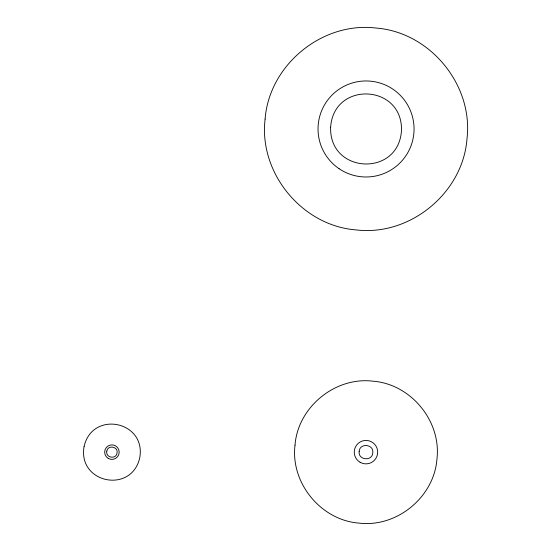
<?xml version="1.0" encoding="UTF-8"?>
<svg xmlns="http://www.w3.org/2000/svg" width="551" height="551" viewBox="0 0 551 551"><rect width="100%" height="100%" fill="white"/><g stroke="black" fill="none" stroke-linecap="round" stroke-linejoin="round"><path stroke-width="0.83" d="M330.634 127.233C329.071 173.889 398.449 177.298 401.465 130.711C403.029 84.055 333.651 80.646 330.634 127.233M265.114 119.03C258.557 172.849 302.044 225.841 356.104 229.905C409.923 236.462 462.916 192.974 466.979 138.914C473.543 85.095 430.055 32.103 375.989 28.039C322.17 21.475 269.177 64.963 265.114 119.03M295.012 445.153C290.398 482.993 320.971 520.247 358.983 523.106C396.823 527.72 434.078 497.147 436.936 459.135C441.551 421.295 410.977 384.04 372.965 381.182C335.125 376.567 297.871 407.141 295.012 445.153M359.169 451.476C357.895 460.209 372.324 461.628 372.779 452.812C374.053 444.078 359.624 442.66 359.169 451.476M84.076 446.606C77.595 483.344 131.696 494.109 139.768 457.681C146.249 420.943 92.148 410.178 84.076 446.606M106.818 451.131C105.234 457.647 115.999 459.789 117.026 453.163C118.617 446.647 107.844 444.505 106.818 451.131M339.134 168.737A48.02 48.02 0 0 0 413.939 132.398A48.02 48.02 0 0 0 345.064 85.784A48.02 48.02 0 0 0 339.134 168.737M108.292 458.439A7.266 7.266 0 0 0 119.195 452.144A7.266 7.266 0 0 0 108.292 445.849A7.266 7.266 0 0 0 108.292 458.439M360.12 462.289A11.716 11.716 0 0 0 377.69 452.144A11.716 11.716 0 0 0 360.12 441.998A11.716 11.716 0 0 0 360.12 462.289"/></g></svg>
